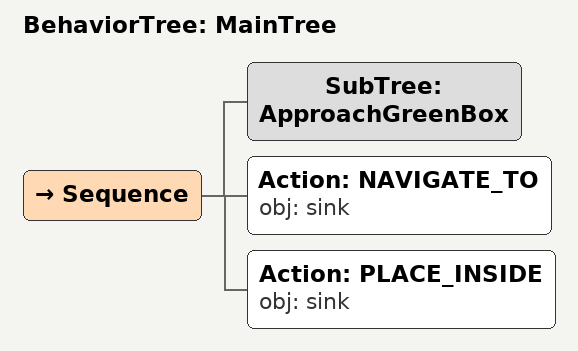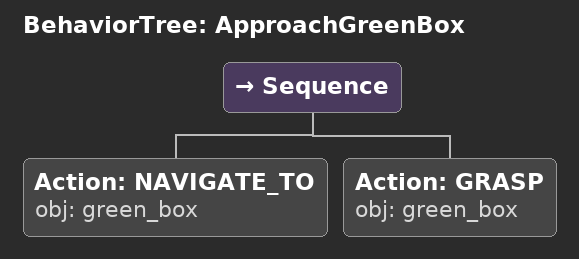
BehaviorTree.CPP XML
<root main_tree_to_execute="MainTree">
  <BehaviorTree ID="MainTree">
    <Sequence>
      <!-- Execute subtree ApproachGreenBox -->
      <SubTree ID="ApproachGreenBox" />
      <!-- Navigate to sink -->
      <Action ID="NAVIGATE_TO" obj="sink" />
      <!-- Place inside sink -->
      <Action ID="PLACE_INSIDE" obj="sink" />
    </Sequence>
  </BehaviorTree>
  <!-- Subtree definition ApproachGreenBox -->
  <BehaviorTree ID="ApproachGreenBox">
    <Sequence>
      <!-- Navigate to green_box -->
      <Action ID="NAVIGATE_TO" obj="green_box" />
      <!-- Grasp green_box -->
      <Action ID="GRASP" obj="green_box" />
    </Sequence>
  </BehaviorTree>
</root>
